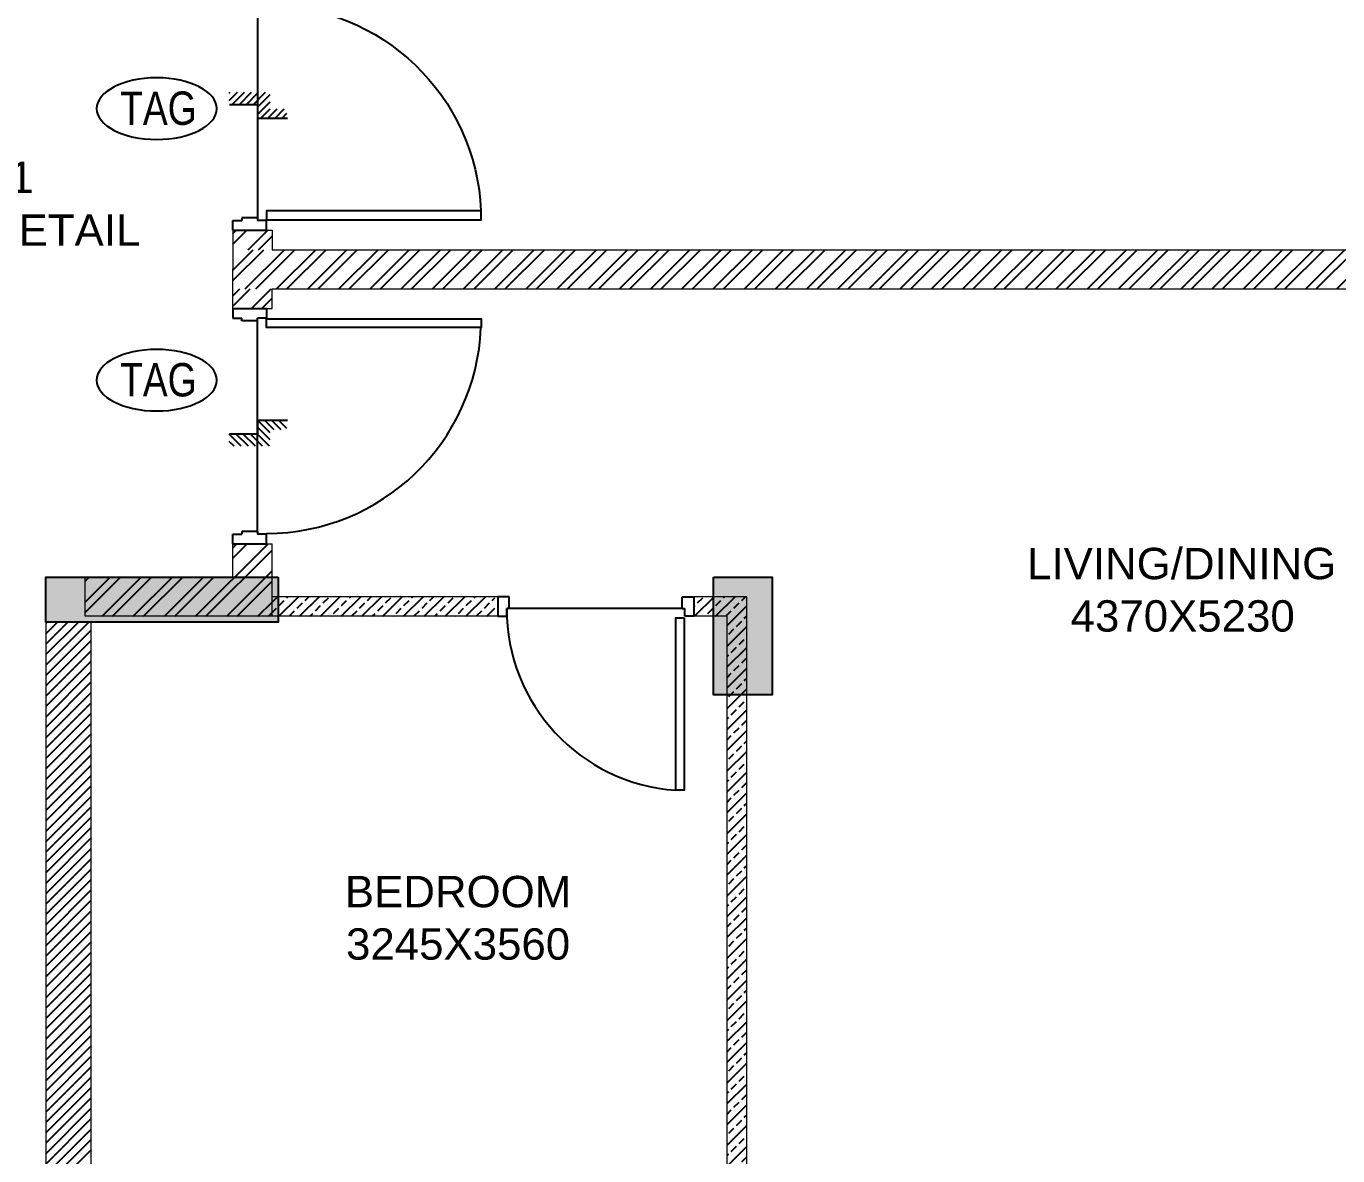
# Model space of a CAD drawing. Header units: millimetres. Extents: x 1255966 to 1543012, y 318612 to 465611.
# Drawn here: x 1387726 to 1394416, y 411667 to 417429 of the extents above; entities that cross this region are included whole.
import ezdxf
from ezdxf.enums import TextEntityAlignment as Align

# ---------------------------------------------------------------- set-up
doc = ezdxf.new("R2010")
doc.units = ezdxf.units.MM
doc.header["$LTSCALE"] = 500
doc.header["$MEASUREMENT"] = 0
doc.layers.get('Defpoints').update_dxf_attribs({"lineweight": 0})
for name, color, linetype in [('AHC-A-FURNITURE', 2, 'Continuous'), ('DOOR', 8, 'Continuous'), ('Drop', 143, 'Continuous'), ('TEXT -RM MM', 181, 'Continuous'), ('TEXT-RM NAME', 6, 'Continuous'), ('TOWER AREA COLUMN.', 6, 'Continuous')]:
    doc.layers.add(name, color=color, linetype=linetype)
doc.layers.add('TOWER COL HATCH', color=253, linetype='Continuous', lineweight=20)
doc.layers.add('Wall', color=2, linetype='Continuous', lineweight=15)
doc.styles.add('simplex', font='simplex.shx')
doc.styles.get("Standard").update_dxf_attribs({"font": 'arial.ttf'})
pattern_1 = [(45, (920216.684, 1257022.11), (-53.0330086, 53.0330086), []), (45, (920269.72, 1257022.11), (-53.0330086, 53.0330086), [37.5, -18.75])]

# ---------------------------------------------------------------- blocks, each defined once
blk = doc.blocks.new('A$C26E901EB')
at = {"layer": 'Drop'}
h = blk.add_hatch(dxfattribs=at)
h.set_pattern_fill('ANSI31', color=256, scale=8, angle=720, style=0)
h.set_pattern_definition([(315, (5609.332, 22815.355), (17.960512, 17.960512), [])])
h.paths.add_polyline_path([(84.3, 208.6), (84.3, 258.9), (132.9, 258.9), (132.9, 144.1), (63.4, 143.9), (0, 143.9), (0, 208.6)])
h.paths.add_polyline_path([(63.4, 143.9), (63.4, 0), (0, 0), (0, 143.9)])
h.paths.add_polyline_path([(132.9, 293), (132.9, 258.9), (84.3, 258.9), (84.3, 293)])
at = {"layer": 'Drop', "const_width": 10, "elevation": -0.5}
blk.add_lwpolyline([(132.9, 297.7), (132.9, 144.1), (63.4, 144.1), (63.4, 0)], dxfattribs=at)
blk = doc.blocks.new('DOOR 1050')
at = {"layer": 'DOOR', "ltscale": 100}
for p, q in [((0, 1022), (-154.3, 1022)), ((-154.3, 1022), (-154.3, 977.8)), ((-154.3, 977.8), (-113.1, 977.8)), ((-113.1, 965.4), (-113.1, 977.8)), ((-113.1, 965.4), (-41.1, 965.4)), ((-113.1, 965.4), (-113.1, -1.4)), ((-41.1, 965.4), (-41.1, 977.8)), ((0, 977.8), (-41.1, 977.8)), ((0, 1022), (0, 977.8)), ((-154.3, -58), (-154.3, -13.8)), ((-154.3, -13.8), (-113.1, -13.8)), ((0, -58), (-154.3, -58)), ((-113.1, -1.4), (-41.1, -1.4)), ((-113.1, -1.4), (-113.1, -13.8)), ((-41.1, -1.4), (-41.1, -13.8)), ((0, -13.8), (-41.1, -13.8)), ((0, -58), (0, -13.8))]:
    blk.add_line(p, q, dxfattribs=at)
blk.add_lwpolyline([(-153.9, -11.3), (-1139.7, -11.3), (-1139.7, 29.9), (-153.9, 29.9)], close=True, dxfattribs=at)
at = {"layer": 'DOOR', "linetype": 'Continuous'}
blk.add_arc((-153.9, -11.3), 985.8, 90, 177.60806, dxfattribs=at)
at = {"layer": 'TEXT -RM MM', "linetype": 'Continuous', "xscale": -0.9000000000003879, "yscale": 0.9000000000003879, "zscale": 0.9000000000003879, "rotation": 90}
blk.add_blockref('A$C26E901EB', (16.6, 574.6, 0.4), dxfattribs=at)
at = {"layer": 'Defpoints', "ltscale": 100, "style": 'simplex', "width": 0.8}
blk.add_attdef('D1050', (-414.4, 165), '', height=102.9, rotation=180, dxfattribs=at)
blk = doc.blocks.new('DOOR 900')
at = {"layer": 'DOOR', "ltscale": 100}
for p, q in [((0, 15), (93, 15)), ((0, -40), (0, 15)), ((93, 15), (93, -28)), ((55.8, -40), (0, -40)), ((93, -28), (55.8, -28)), ((55.8, -40), (55.8, -28)), ((55.8, -40), (55.8, -860)), ((55.8, -860), (0, -860)), ((0, -860), (0, -915)), ((55.8, -860), (55.8, -872)), ((0, -915), (93, -915)), ((93, -872), (55.8, -872)), ((93, -915), (93, -872))]:
    blk.add_line(p, q, dxfattribs=at)
blk.add_lwpolyline([(99.6, -30.4), (918.5, -30.4), (918.5, -70.4), (99.6, -70.4)], close=True, dxfattribs=at)
blk.add_arc((60.5, -12), 860, 269.68451, 356.10376, dxfattribs=at)

msp = doc.modelspace()

# ---------------------------------------------------------------- hatches: boundary and pattern name
at = {"layer": 'AHC-A-FURNITURE', "ltscale": 50, "true_color": 0x5b5b5b}
h = msp.add_hatch(dxfattribs=at)
h.set_pattern_fill('ANSI32', color=251, scale=300)
h.set_pattern_definition([(45, (1157523.66, 723982.81), (-79.549513, 79.549513), []), (45, (1157576.69, 723982.81), (-79.549513, 79.549513), [])])
h.paths.add_polyline_path([(1388979.9, 416388.9), (1388779.9, 416388.9), (1388779.9, 416288.9), (1388979.9, 416288.9)])
h = msp.add_hatch(dxfattribs=at)
h.set_pattern_fill('ANSI32', color=251, scale=300)
h.set_pattern_definition([(45, (920216.68, 979406.63), (-79.549513, 79.549513), []), (45, (920269.72, 979406.63), (-79.549513, 79.549513), [])])
h.paths.add_polyline_path([(1388979.9, 415988.9), (1388779.9, 415988.9), (1388779.9, 416088.9), (1388979.9, 416088.9)])
h = msp.add_hatch(dxfattribs=at)
h.set_pattern_fill('ANSI32', color=251, scale=300)
h.set_pattern_definition([(45, (920216.68, 1257022.11), (-79.549513, 79.549513), []), (45, (920269.72, 1257022.11), (-79.549513, 79.549513), [])])
h.paths.add_polyline_path([(1388979.9, 414418.9), (1388025.6, 414418.9), (1388025.6, 414618.9), (1388779.9, 414618.9), (1388779.9, 414788.9), (1388951.3, 414788.9), (1388979.9, 414788.9)])
h = msp.add_hatch(dxfattribs=at)
h.set_pattern_fill('ANSI33', color=251, scale=300)
h.set_pattern_definition(pattern_1)
h.paths.add_polyline_path([(1390115.6, 414433.9), (1390115.6, 414418.9), (1388979.9, 414418.9), (1388979.9, 414518.9), (1390115.6, 414518.9)])
h = msp.add_hatch(dxfattribs=at)
h.set_pattern_fill('ANSI33', color=251, scale=300)
h.set_pattern_definition(pattern_1)
h.paths.add_polyline_path([(1391400.6, 410858.9), (1391300.6, 410858.9), (1391300.6, 414418.9), (1391130.6, 414418.9), (1391130.6, 414433.9), (1391130.6, 414518.9), (1391400.6, 414518.9)])
at = {"layer": 'TOWER COL HATCH'}
h = msp.add_hatch(color=253, dxfattribs=at)
h.dxf.hatch_style = 1
h.paths.add_polyline_path([(1389009.9, 414618.9), (1389009.9, 414388.9), (1387825.6, 414388.9), (1387825.6, 414618.9)])
h = msp.add_hatch(color=253, dxfattribs=at)
h.dxf.hatch_style = 1
h.paths.add_polyline_path([(1391230.6, 414618.9), (1391530.6, 414618.9), (1391530.6, 414018.9), (1391230.6, 414018.9)])

# ---------------------------------------------------------------- linework, layer by layer
at = {"linetype": 'Continuous', "extrusion": (0, 0, -1)}
for centre in [(1388391.1, 417008.4), (1388391.1, 415623.2)]:
    msp.add_ellipse(centre, major_axis=(306.3, 0), ratio=0.512885, dxfattribs=at)
at = {"layer": 'AHC-A-FURNITURE', "color": 251, "linetype": 'Continuous', "ltscale": 50, "true_color": 0x5b5b5b}
for p, q in [((1388779.9, 416184.9), (1388883.9, 416288.9)), ((1388779.9, 416131.8), (1388937, 416288.9)), ((1388843, 416088.9), (1389043, 416288.9)), ((1388896.1, 416088.9), (1389096.1, 416288.9)), ((1389002.1, 416088.9), (1389202.1, 416288.9)), ((1389055.2, 416088.9), (1389255.2, 416288.9)), ((1389161.2, 416088.9), (1389361.2, 416288.9)), ((1389214.3, 416088.9), (1389414.3, 416288.9)), ((1389320.3, 416088.9), (1389520.3, 416288.9)), ((1389373.4, 416088.9), (1389573.4, 416288.9)), ((1389479.4, 416088.9), (1389679.4, 416288.9)), ((1389532.5, 416088.9), (1389732.5, 416288.9)), ((1389638.5, 416088.9), (1389838.5, 416288.9)), ((1389691.6, 416088.9), (1389891.6, 416288.9)), ((1389797.6, 416088.9), (1389997.6, 416288.9)), ((1389850.7, 416088.9), (1390050.7, 416288.9)), ((1389956.7, 416088.9), (1390156.7, 416288.9)), ((1390009.8, 416088.9), (1390209.8, 416288.9)), ((1390115.8, 416088.9), (1390315.8, 416288.9)), ((1390168.9, 416088.9), (1390368.9, 416288.9)), ((1390274.9, 416088.9), (1390474.9, 416288.9)), ((1390328, 416088.9), (1390528, 416288.9)), ((1390434, 416088.9), (1390634, 416288.9)), ((1390487.1, 416088.9), (1390687.1, 416288.9)), ((1390593.1, 416088.9), (1390793.1, 416288.9)), ((1390646.2, 416088.9), (1390846.2, 416288.9)), ((1390752.2, 416088.9), (1390952.2, 416288.9)), ((1390805.3, 416088.9), (1391005.3, 416288.9)), ((1390911.3, 416088.9), (1391111.3, 416288.9)), ((1390964.4, 416088.9), (1391164.4, 416288.9)), ((1391070.4, 416088.9), (1391270.4, 416288.9)), ((1391123.5, 416088.9), (1391323.5, 416288.9)), ((1391229.5, 416088.9), (1391429.5, 416288.9)), ((1391282.6, 416088.9), (1391482.6, 416288.9)), ((1391388.6, 416088.9), (1391588.6, 416288.9)), ((1391441.7, 416088.9), (1391641.7, 416288.9)), ((1391547.7, 416088.9), (1391747.7, 416288.9)), ((1391600.8, 416088.9), (1391800.8, 416288.9)), ((1391706.8, 416088.9), (1391906.8, 416288.9)), ((1391759.9, 416088.9), (1391959.9, 416288.9)), ((1391865.9, 416088.9), (1392065.9, 416288.9)), ((1391919, 416088.9), (1392119, 416288.9)), ((1392025, 416088.9), (1392225, 416288.9)), ((1392078, 416088.9), (1392278, 416288.9)), ((1392184.1, 416088.9), (1392384.1, 416288.9)), ((1392237.1, 416088.9), (1392437.1, 416288.9)), ((1392343.2, 416088.9), (1392543.2, 416288.9)), ((1392396.2, 416088.9), (1392596.2, 416288.9)), ((1392502.3, 416088.9), (1392702.3, 416288.9)), ((1392555.3, 416088.9), (1392755.3, 416288.9)), ((1392661.4, 416088.9), (1392861.4, 416288.9)), ((1392714.4, 416088.9), (1392914.4, 416288.9)), ((1392820.5, 416088.9), (1393020.5, 416288.9)), ((1392873.5, 416088.9), (1393073.5, 416288.9)), ((1392979.6, 416088.9), (1393179.6, 416288.9)), ((1393032.6, 416088.9), (1393232.6, 416288.9)), ((1393138.7, 416088.9), (1393338.7, 416288.9)), ((1393191.7, 416088.9), (1393391.7, 416288.9)), ((1393297.8, 416088.9), (1393497.8, 416288.9)), ((1393350.8, 416088.9), (1393550.8, 416288.9)), ((1393456.9, 416088.9), (1393656.9, 416288.9)), ((1393509.9, 416088.9), (1393709.9, 416288.9)), ((1393616, 416088.9), (1393816, 416288.9)), ((1393669, 416088.9), (1393869, 416288.9)), ((1393775.1, 416088.9), (1393975.1, 416288.9)), ((1393828.1, 416088.9), (1394028.1, 416288.9)), ((1393934.2, 416088.9), (1394134.2, 416288.9)), ((1393987.2, 416088.9), (1394187.2, 416288.9)), ((1394093.3, 416088.9), (1394293.3, 416288.9)), ((1394146.3, 416088.9), (1394346.3, 416288.9)), ((1394252.4, 416088.9), (1394452.4, 416288.9)), ((1394305.4, 416088.9), (1394505.4, 416288.9)), ((1394411.5, 416088.9), (1394611.5, 416288.9))]:
    msp.add_line(p, q, dxfattribs=at)
at = {"layer": 'AHC-A-FURNITURE', "color": 1, "linetype": 'Continuous', "ltscale": 50, "true_color": 0xff0000}
for p, q in [((1387827.6, 414384), (1387832.5, 414388.9)), ((1387827.6, 414331), (1387885.5, 414388.9)), ((1387827.6, 414278), (1387938.5, 414388.9)), ((1387827.6, 414224.9), (1387991.6, 414388.9)), ((1387827.6, 414171.9), (1388044.6, 414388.9)), ((1387827.6, 414118.9), (1388057.6, 414348.9)), ((1387827.6, 414065.8), (1388057.6, 414295.8)), ((1387827.6, 414012.8), (1388057.6, 414242.8)), ((1387827.6, 413959.8), (1388057.6, 414189.8)), ((1387827.6, 413906.7), (1388057.6, 414136.7)), ((1387827.6, 413853.7), (1388057.6, 414083.7)), ((1387827.6, 413800.7), (1388057.6, 414030.7)), ((1387827.6, 413747.6), (1388057.6, 413977.6)), ((1387827.6, 413694.6), (1388057.6, 413924.6)), ((1387827.6, 413641.6), (1388057.6, 413871.6)), ((1387827.6, 413588.5), (1388057.6, 413818.5)), ((1387827.6, 413535.5), (1388057.6, 413765.5)), ((1387827.6, 413482.5), (1388057.6, 413712.5)), ((1387827.6, 413429.4), (1388057.6, 413659.4)), ((1387827.6, 413376.4), (1388057.6, 413606.4)), ((1387827.6, 413323.4), (1388057.6, 413553.4)), ((1387827.6, 413270.3), (1388057.6, 413500.3)), ((1387827.6, 413217.3), (1388057.6, 413447.3)), ((1387827.6, 413164.3), (1388057.6, 413394.3)), ((1387827.6, 413111.2), (1388057.6, 413341.2)), ((1387827.6, 413058.2), (1388057.6, 413288.2)), ((1387827.6, 413005.2), (1388057.6, 413235.2)), ((1387827.6, 412952.1), (1388057.6, 413182.1)), ((1387827.6, 412899.1), (1388057.6, 413129.1)), ((1387827.6, 412846.1), (1388057.6, 413076.1)), ((1387827.6, 412793), (1388057.6, 413023)), ((1387827.6, 412740), (1388057.6, 412970)), ((1387827.6, 412687), (1388057.6, 412917)), ((1387827.6, 412633.9), (1388057.6, 412863.9)), ((1387827.6, 412580.9), (1388057.6, 412810.9)), ((1387827.6, 412527.9), (1388057.6, 412757.9)), ((1387827.6, 412474.8), (1388057.6, 412704.8)), ((1387827.6, 412421.8), (1388057.6, 412651.8)), ((1387827.6, 412368.8), (1388057.6, 412598.8)), ((1387827.6, 412315.7), (1388057.6, 412545.7)), ((1387827.6, 412262.7), (1388057.6, 412492.7)), ((1387827.6, 412209.7), (1388057.6, 412439.7)), ((1387827.6, 412156.6), (1388057.6, 412386.6)), ((1387827.6, 412103.6), (1388057.6, 412333.6)), ((1387827.6, 412050.6), (1388057.6, 412280.6)), ((1387827.6, 411997.5), (1388057.6, 412227.5)), ((1387827.6, 411944.5), (1388057.6, 412174.5)), ((1387827.6, 411891.5), (1388057.6, 412121.5)), ((1387827.6, 411838.4), (1388057.6, 412068.4)), ((1387827.6, 411785.4), (1388057.6, 412015.4)), ((1387827.6, 411732.4), (1388057.6, 411962.4)), ((1387827.6, 411679.3), (1388057.6, 411909.3)), ((1387827.6, 411626.3), (1388057.6, 411856.3)), ((1387827.6, 411573.3), (1388057.6, 411803.3)), ((1387827.6, 411520.2), (1388057.6, 411750.2)), ((1387827.6, 411467.2), (1388057.6, 411697.2))]:
    msp.add_line(p, q, dxfattribs=at)
at = {"layer": 'TOWER AREA COLUMN.'}
for points in [[(1389009.9, 414618.9), (1389009.9, 414388.9), (1387825.6, 414388.9), (1387825.6, 414618.9)], [(1391230.6, 414618.9), (1391530.6, 414618.9), (1391530.6, 414018.9), (1391230.6, 414018.9)]]:
    msp.add_lwpolyline(points, close=True, dxfattribs=at)
at = {"layer": 'Wall'}
for p, q in [((1388779.9, 416388.9), (1388979.9, 416388.9)), ((1388779.9, 416388.9), (1388779.9, 416188.9)), ((1388979.9, 416388.9), (1388979.9, 416288.9)), ((1388979.9, 416288.9), (1397625.6, 416288.9)), ((1388779.9, 415988.9), (1388779.9, 416188.9)), ((1388979.9, 415988.9), (1388979.9, 416088.9)), ((1388979.9, 416088.9), (1397625.6, 416088.9)), ((1388779.9, 415988.9), (1388979.9, 415988.9)), ((1388779.9, 414618.9), (1388779.9, 414788.9)), ((1388779.9, 414788.9), (1388979.9, 414788.9)), ((1388979.9, 414418.9), (1388979.9, 414788.9)), ((1388779.9, 414618.9), (1388025.6, 414618.9)), ((1388025.6, 414418.9), (1388025.6, 414618.9)), ((1390130.6, 414518.9), (1388979.9, 414518.9)), ((1390130.6, 414418.9), (1390130.6, 414518.9)), ((1391400.6, 414518.9), (1391130.6, 414518.9)), ((1391130.6, 414418.9), (1391130.6, 414518.9)), ((1391400.6, 410858.9), (1391400.6, 414518.9)), ((1390130.6, 414418.9), (1388025.6, 414418.9)), ((1391300.6, 414418.9), (1391130.6, 414418.9)), ((1391300.6, 410658.9), (1391300.6, 414418.9))]:
    msp.add_line(p, q, dxfattribs=at)
at = {"layer": 'Wall', "linetype": 'Continuous'}
for p, q in [((1387827.6, 406813.7), (1387827.6, 414618.9)), ((1388057.6, 406583.7), (1388057.6, 414388.9))]:
    msp.add_line(p, q, dxfattribs=at)

# ---------------------------------------------------------------- block references
at = {"layer": 'DOOR', "extrusion": (0, 0, -1), "xscale": 1.111111111110629, "yscale": 1.111111111110629, "zscale": -1.111111111110629}
msp.add_blockref('DOOR 1050', (-1388779.9, 416453.3), dxfattribs=at)
at = {"layer": 'DOOR', "extrusion": (0, 0, -1)}
for name, p, xscale, yscale, zscale, rotation in [('DOOR 1050', (-1388779.9, 415924.4), -1.111111111110629, 1.111111111110629, -1.111111111110629, 180), ('DOOR 900', (-1391114.5, 414518.9), -1.075268817204321, 1.075268817204321, -1.075268817204321, 90)]:
    msp.add_blockref(name, p, dxfattribs=dict(at, xscale=xscale, yscale=yscale, zscale=zscale, rotation=rotation))

# ---------------------------------------------------------------- texts
at = {"width": 0.8}
for p in [(1388399.7, 417010.7), (1388399.7, 415625.4)]:
    msp.add_attdef('TAG', text='', height=170.1, dxfattribs=at).set_placement(p, align=Align.MIDDLE_CENTER)
at = {"layer": 'TEXT-RM NAME'}
for s, p in [('ST-01', (1387154.9, 416578.2)), ('AS/DETAIL', (1387165, 416308.8)), ('LIVING/DINING', (1392830.9, 414608)), ('4370X5230', (1393052.9, 414340.7)), ('BEDROOM', (1389350.8, 412934.6)), ('3245X3560', (1389356.8, 412667.3))]:
    msp.add_text(s, height=160, rotation=360, dxfattribs=at).set_placement(p)

doc.saveas('drawing.dxf')
